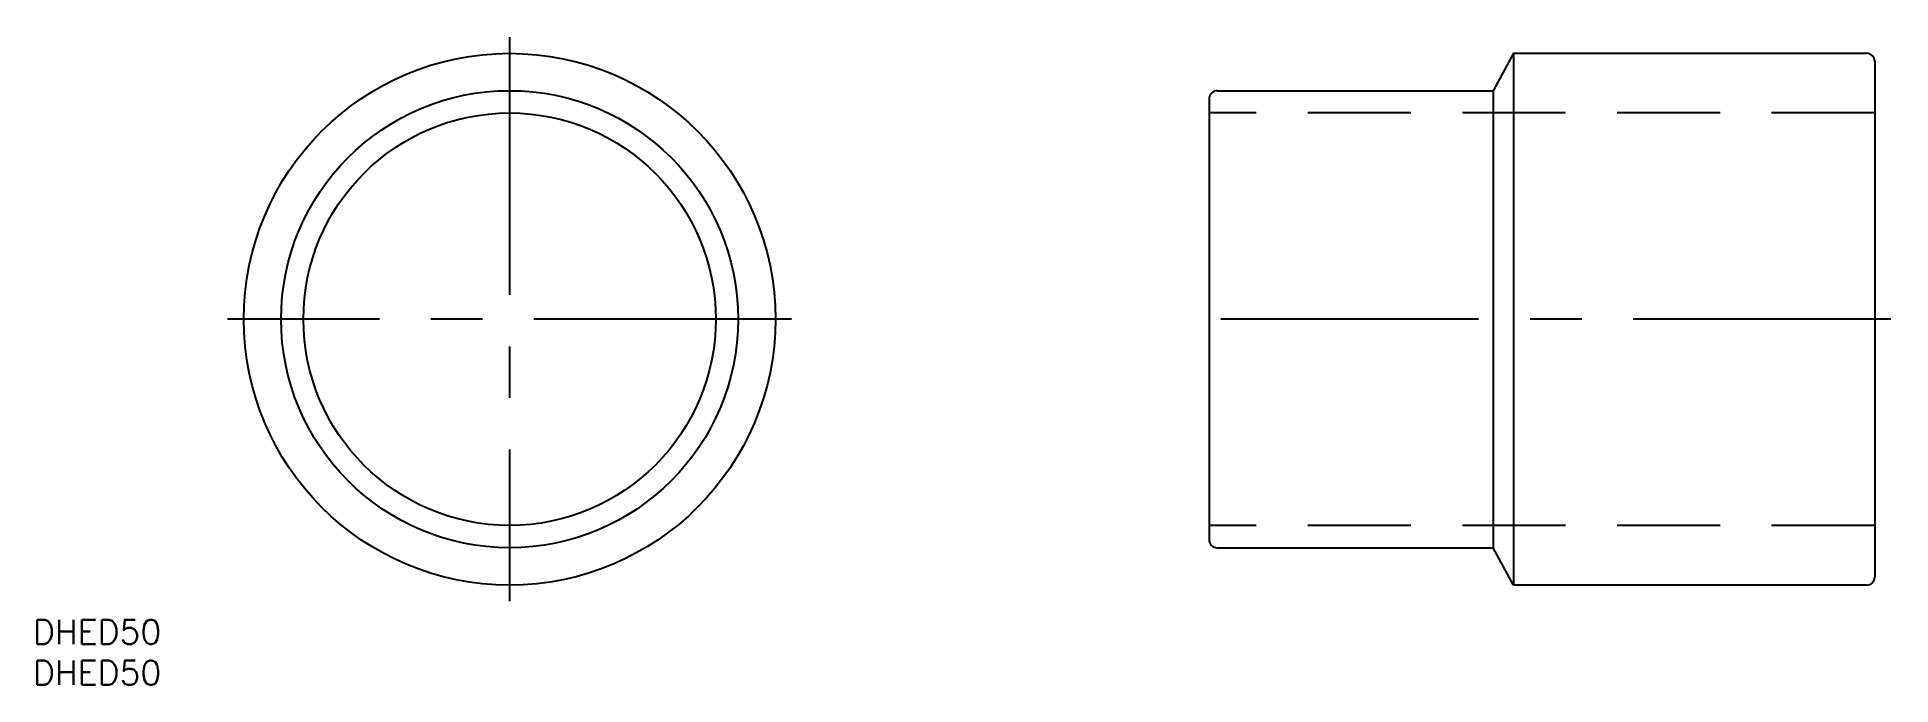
# Model space of a CAD drawing. Extents: x -58 to 170, y -45 to 35.
import ezdxf

# ---------------------------------------------------------------- set-up
doc = ezdxf.new("R2010")
doc.units = 0
doc.linetypes.add('CENTER', pattern=[50.8, 31.75, -6.35, 6.35, -6.35])
doc.linetypes.add('DASHED', pattern=[19.05, 12.7, -6.35])
doc.layers.get('0').update_dxf_attribs({"linetype": 'CONTINUOUS'})
doc.layers.add('CENTER', color=1, linetype='CENTER')
doc.styles.get("Standard").update_dxf_attribs({"font": 'txt.shx', "height": 3, "bigfont": 'bigfont.shx'})

msp = doc.modelspace()

# ---------------------------------------------------------------- linework, layer by layer
at = {"color": 7, "linetype": 'CONTINUOUS'}
for p, q in [((123.69, 32.75), (121.19, 28.15)), ((123.69, 32.75), (167.19, 32.75)), ((123.69, 32.75), (123.69, -32.75)), ((168.19, 31.75), (168.19, -31.75)), ((87.19, 28.15), (121.19, 28.15)), ((121.19, 28.15), (121.19, -28.15)), ((86.19, 27.15), (86.19, -27.15)), ((87.19, -28.15), (121.19, -28.15)), ((123.69, -32.75), (121.19, -28.15)), ((167.19, -32.75), (123.69, -32.75))]:
    msp.add_line(p, q, dxfattribs=at)
at = {"color": 3, "linetype": 'DASHED'}
for p, q in [((168.19, 25.4), (86.19, 25.4)), ((168.19, -25.4), (86.19, -25.4))]:
    msp.add_line(p, q, dxfattribs=at)
at = {"color": 7, "linetype": 'CONTINUOUS'}
for radius in [32.75, 28.15, 25.4]:
    msp.add_circle((0, 0), radius, dxfattribs=at)
for centre, start, end in [((167.19, 31.75), 0, 90), ((87.19, 27.15), 90, 180), ((87.19, -27.15), 180, 270), ((167.19, -31.75), 270, 0)]:
    msp.add_arc(centre, 1, start, end, dxfattribs=at)
at = {"layer": 'CENTER', "color": 1, "linetype": 'CENTER'}
for p, q in [((0, 34.75), (0, -34.75)), ((34.75, 0), (-34.75, 0)), ((170.19, 0), (84.19, 0))]:
    msp.add_line(p, q, dxfattribs=at)

# ---------------------------------------------------------------- texts
at = {"color": 7, "linetype": 'CONTINUOUS'}
for p in [(-58.73, -40.02), (-58.73, -45.05)]:
    msp.add_text('DHED50', height=3, dxfattribs=at).set_placement(p)

doc.saveas('drawing.dxf')
